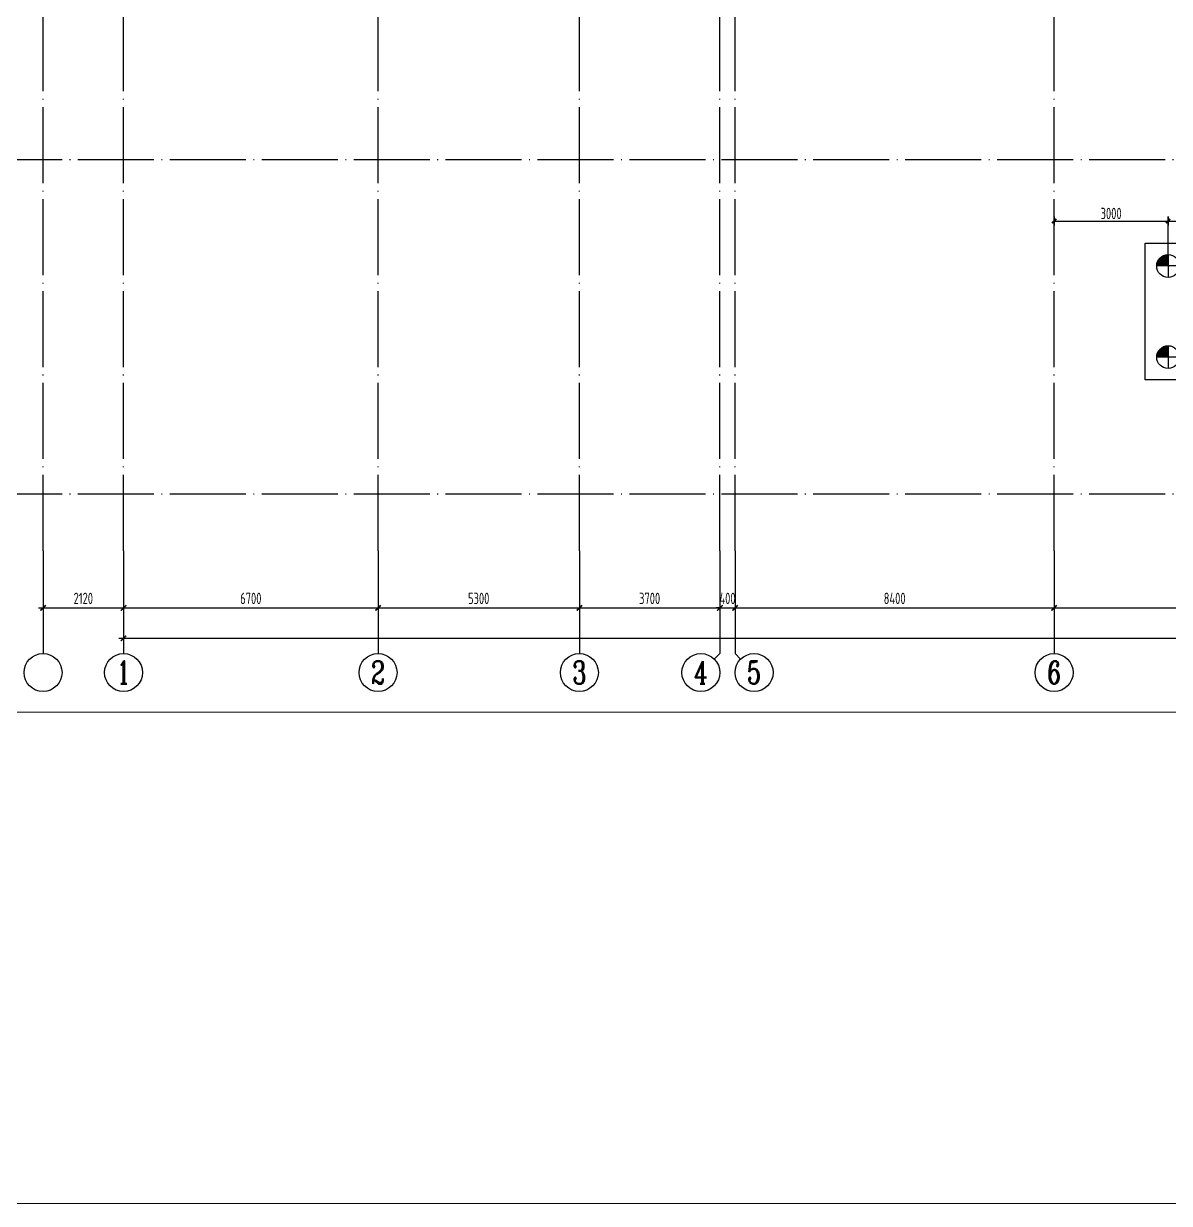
# Model space of a CAD drawing. Extents: x 2430613 to 2739493, y -1540945 to -971137.
# Drawn here: x 2463492 to 2493659, y -1109625 to -1078573 of the extents above; entities that cross this region are included whole.
import ezdxf
from ezdxf.enums import TextEntityAlignment as Align

# ---------------------------------------------------------------- set-up
doc = ezdxf.new("R2010")
doc.units = 0
doc.header["$LTSCALE"] = 1000
doc.header["$MEASUREMENT"] = 0
doc.header["$PDMODE"] = 3
doc.header["$PDSIZE"] = 50
doc.linetypes.add('CONTINOUS', pattern=[0])
doc.linetypes.add('DOTE', pattern=[2.42, 2, -0.2, 0.02, -0.2])
doc.layers.get('0').update_dxf_attribs({"linetype": 'CONTINUOUS'})
doc.layers.get('DEFPOINTS').update_dxf_attribs({"linetype": 'CONTINUOUS'})
doc.layers.add('0S-草图', color=9, linetype='CONTINUOUS', lineweight=20, plot=False)
doc.layers.add('0S-轴线编号', color=6, linetype='CONTINOUS', lineweight=18)
for name, color, linetype in [('600直径桩', 4, 'CONTINUOUS'), ('AXIS', 3, 'CONTINUOUS'), ('DIM', 185, 'CONTINUOUS'), ('DOTE', 1, 'DOTE'), ('承台', 2, 'CONTINUOUS')]:
    doc.layers.add(name, color=color, linetype=linetype)
doc.styles.add('TSSD_Axis', font='complex.shx', dxfattribs={"width": 0.7, "bigfont": 'hztxt.shx'})
doc.styles.add('TSSD_Dimension', font='Tssdeng.shx', dxfattribs={"width": 0.7, "bigfont": 'hztxt.shx'})
doc.dimstyles.new('TSSD_100_100$0', dxfattribs={"dimtxt": 300, "dimasz": 0.8, "dimexe": 100, "dimexo": 250, "dimgap": 50, "dimtad": 1, "dimrnd": 1, "dimdsep": 46, "dimtxsty": 'TSSD_Dimension', "dimblk1": 'DIMDOT', "dimblk2": 'DIMDOT', "dimsah": 1, "dimcen": 200, "dimdle": 100, "dimclrt": 7, "dimadec": 0, "dimazin": 0, "dimtfac": 1, "dimtix": 1, "dimtmove": 2, "dimatfit": 3, "dimldrblk": 'DIMDOT', "dimfxl": 1, "dimtolj": 1, "dimarcsym": 0})

# ---------------------------------------------------------------- blocks, each defined once
blk = doc.blocks.new('ts_axno')
at = {"color": 0, "linetype": 'ByBlock', "lineweight": -2}
blk.add_circle((0, 0), 0.5, dxfattribs=at)
at = {"color": 0, "linetype": 'ByBlock', "lineweight": -2, "style": 'TSSD_Axis', "width": 0.7}
blk.add_attdef('A', text='', height=0.6, dxfattribs=at).set_placement((0, 0), align=Align.MIDDLE_CENTER)
blk = doc.blocks.new('_ArchTick')
at = {"color": 0, "linetype": 'ByBlock', "const_width": 0.4}
blk.add_lwpolyline([(-0.71, -0.71), (0.71, 0.71)], dxfattribs=at)
blk = doc.blocks.new('*D1071')
at = {"layer": 'AXIS', "color": 0, "lineweight": -2, "transparency": 16777216}
for p, q in [((2466124, -1092552), (2466124, -1094152)), ((2472824, -1092552), (2472824, -1094152)), ((2466004, -1093952), (2472944, -1093952))]:
    blk.add_line(p, q, dxfattribs=at)
at = {"layer": 'DEFPOINTS', "color": 0, "transparency": 16777216}
for p in [(2466124, -1092452), (2472824, -1092452), (2472824, -1093952)]:
    blk.add_point(p, dxfattribs=at)
at = {"layer": 'AXIS', "color": 0, "lineweight": -2, "transparency": 16777216, "xscale": 100, "yscale": 100, "zscale": 100, "rotation": 180}
blk.add_blockref('_ArchTick', (2466124, -1093952), dxfattribs=at)
at = {"layer": 'AXIS', "color": 0, "lineweight": -2, "transparency": 16777216, "xscale": 100, "yscale": 100, "zscale": 100}
blk.add_blockref('_ArchTick', (2472824, -1093952), dxfattribs=at)
at = {"layer": 'AXIS', "color": 7, "transparency": 16777216, "insert": (2469474, -1093702), "char_height": 300, "attachment_point": 5, "style": 'TSSD_Dimension'}
blk.add_mtext('\\A1;6700', dxfattribs=at)
blk = doc.blocks.new('*D1072')
at = {"layer": 'AXIS', "color": 0, "lineweight": -2, "transparency": 16777216}
for p, q in [((2472824, -1092552), (2472824, -1094152)), ((2478124, -1092552), (2478124, -1094152)), ((2472704, -1093952), (2478244, -1093952))]:
    blk.add_line(p, q, dxfattribs=at)
at = {"layer": 'DEFPOINTS', "color": 0, "transparency": 16777216}
for p in [(2472824, -1092452), (2478124, -1092452), (2478124, -1093952)]:
    blk.add_point(p, dxfattribs=at)
at = {"layer": 'AXIS', "color": 0, "lineweight": -2, "transparency": 16777216, "xscale": 100, "yscale": 100, "zscale": 100, "rotation": 180}
blk.add_blockref('_ArchTick', (2472824, -1093952), dxfattribs=at)
at = {"layer": 'AXIS', "color": 0, "lineweight": -2, "transparency": 16777216, "xscale": 100, "yscale": 100, "zscale": 100}
blk.add_blockref('_ArchTick', (2478124, -1093952), dxfattribs=at)
at = {"layer": 'AXIS', "color": 7, "transparency": 16777216, "insert": (2475474, -1093702), "char_height": 300, "attachment_point": 5, "style": 'TSSD_Dimension'}
blk.add_mtext('\\A1;5300', dxfattribs=at)
blk = doc.blocks.new('*D1073')
at = {"layer": 'AXIS', "color": 0, "lineweight": -2, "transparency": 16777216}
for p, q in [((2478124, -1092552), (2478124, -1094152)), ((2481824, -1092552), (2481824, -1094152)), ((2478004, -1093952), (2481944, -1093952))]:
    blk.add_line(p, q, dxfattribs=at)
at = {"layer": 'DEFPOINTS', "color": 0, "transparency": 16777216}
for p in [(2478124, -1092452), (2481824, -1092452), (2481824, -1093952)]:
    blk.add_point(p, dxfattribs=at)
at = {"layer": 'AXIS', "color": 0, "lineweight": -2, "transparency": 16777216, "xscale": 100, "yscale": 100, "zscale": 100, "rotation": 180}
blk.add_blockref('_ArchTick', (2478124, -1093952), dxfattribs=at)
at = {"layer": 'AXIS', "color": 0, "lineweight": -2, "transparency": 16777216, "xscale": 100, "yscale": 100, "zscale": 100}
blk.add_blockref('_ArchTick', (2481824, -1093952), dxfattribs=at)
at = {"layer": 'AXIS', "color": 7, "transparency": 16777216, "insert": (2479974, -1093702), "char_height": 300, "attachment_point": 5, "style": 'TSSD_Dimension'}
blk.add_mtext('\\A1;3700', dxfattribs=at)
blk = doc.blocks.new('*D1074')
at = {"layer": 'AXIS', "color": 0, "lineweight": -2, "transparency": 16777216}
for p, q in [((2481824, -1092552), (2481824, -1094152)), ((2482224, -1092552), (2482224, -1094152)), ((2481824, -1093952), (2481724, -1093952)), ((2481824, -1093952), (2482224, -1093952)), ((2482224, -1093952), (2482324, -1093952))]:
    blk.add_line(p, q, dxfattribs=at)
at = {"layer": 'DEFPOINTS', "color": 0, "transparency": 16777216}
for p in [(2481824, -1092452), (2482224, -1092452), (2482224, -1093952)]:
    blk.add_point(p, dxfattribs=at)
at = {"layer": 'AXIS', "color": 0, "lineweight": -2, "transparency": 16777216, "xscale": 100, "yscale": 100, "zscale": 100}
blk.add_blockref('_ArchTick', (2481824, -1093952), dxfattribs=at)
at = {"layer": 'AXIS', "color": 0, "lineweight": -2, "transparency": 16777216, "xscale": 100, "yscale": 100, "zscale": 100, "rotation": 180}
blk.add_blockref('_ArchTick', (2482224, -1093952), dxfattribs=at)
at = {"layer": 'AXIS', "color": 7, "transparency": 16777216, "insert": (2482024, -1093702), "char_height": 300, "attachment_point": 5, "style": 'TSSD_Dimension'}
blk.add_mtext('\\A1;400', dxfattribs=at)
blk = doc.blocks.new('*D1075')
at = {"layer": 'AXIS', "color": 0, "lineweight": -2, "transparency": 16777216}
for p, q in [((2482224, -1092552), (2482224, -1094152)), ((2490624, -1092552), (2490624, -1094152)), ((2482104, -1093952), (2490744, -1093952))]:
    blk.add_line(p, q, dxfattribs=at)
at = {"layer": 'DEFPOINTS', "color": 0, "transparency": 16777216}
for p in [(2482224, -1092452), (2490624, -1092452), (2490624, -1093952)]:
    blk.add_point(p, dxfattribs=at)
at = {"layer": 'AXIS', "color": 0, "lineweight": -2, "transparency": 16777216, "xscale": 100, "yscale": 100, "zscale": 100, "rotation": 180}
blk.add_blockref('_ArchTick', (2482224, -1093952), dxfattribs=at)
at = {"layer": 'AXIS', "color": 0, "lineweight": -2, "transparency": 16777216, "xscale": 100, "yscale": 100, "zscale": 100}
blk.add_blockref('_ArchTick', (2490624, -1093952), dxfattribs=at)
at = {"layer": 'AXIS', "color": 7, "transparency": 16777216, "insert": (2486424, -1093702), "char_height": 300, "attachment_point": 5, "style": 'TSSD_Dimension'}
blk.add_mtext('\\A1;8400', dxfattribs=at)
blk = doc.blocks.new('*D1076')
at = {"layer": 'AXIS', "color": 0, "lineweight": -2, "transparency": 16777216}
for p, q in [((2490624, -1092552), (2490624, -1094152)), ((2499024, -1092552), (2499024, -1094152)), ((2490504, -1093952), (2499144, -1093952))]:
    blk.add_line(p, q, dxfattribs=at)
at = {"layer": 'DEFPOINTS', "color": 0, "transparency": 16777216}
for p in [(2490624, -1092452), (2499024, -1092452), (2499024, -1093952)]:
    blk.add_point(p, dxfattribs=at)
at = {"layer": 'AXIS', "color": 0, "lineweight": -2, "transparency": 16777216, "xscale": 100, "yscale": 100, "zscale": 100, "rotation": 180}
blk.add_blockref('_ArchTick', (2490624, -1093952), dxfattribs=at)
at = {"layer": 'AXIS', "color": 0, "lineweight": -2, "transparency": 16777216, "xscale": 100, "yscale": 100, "zscale": 100}
blk.add_blockref('_ArchTick', (2499024, -1093952), dxfattribs=at)
at = {"layer": 'AXIS', "color": 7, "transparency": 16777216, "insert": (2494824, -1093702), "char_height": 300, "attachment_point": 5, "style": 'TSSD_Dimension'}
blk.add_mtext('\\A1;8400', dxfattribs=at)
blk = doc.blocks.new('*D1105')
at = {"layer": 'AXIS', "color": 0, "lineweight": -2, "transparency": 16777216}
for p, q in [((2466124, -1092552), (2466124, -1094952)), ((2569224, -1092552), (2569224, -1094952)), ((2466004, -1094752), (2569344, -1094752))]:
    blk.add_line(p, q, dxfattribs=at)
at = {"layer": 'DEFPOINTS', "color": 0, "transparency": 16777216}
for p in [(2466124, -1092452), (2569224, -1092452), (2569224, -1094752)]:
    blk.add_point(p, dxfattribs=at)
at = {"layer": 'AXIS', "color": 0, "lineweight": -2, "transparency": 16777216, "xscale": 100, "yscale": 100, "zscale": 100, "rotation": 180}
blk.add_blockref('_ArchTick', (2466124, -1094752), dxfattribs=at)
at = {"layer": 'AXIS', "color": 0, "lineweight": -2, "transparency": 16777216, "xscale": 100, "yscale": 100, "zscale": 100}
blk.add_blockref('_ArchTick', (2569224, -1094752), dxfattribs=at)
at = {"layer": 'AXIS', "color": 7, "transparency": 16777216, "insert": (2517674, -1094502), "char_height": 300, "attachment_point": 5, "style": 'TSSD_Dimension'}
blk.add_mtext('\\A1;103100', dxfattribs=at)
blk = doc.blocks.new('*D1106')
at = {"layer": 'AXIS', "color": 0, "lineweight": -2, "transparency": 16777216}
for p, q in [((2464004, -1092552), (2464004, -1094152)), ((2466124, -1092552), (2466124, -1094152)), ((2463884, -1093952), (2466244, -1093952))]:
    blk.add_line(p, q, dxfattribs=at)
at = {"layer": 'DEFPOINTS', "color": 0, "transparency": 16777216}
for p in [(2464004, -1092452), (2466124, -1092452), (2466124, -1093952)]:
    blk.add_point(p, dxfattribs=at)
at = {"layer": 'AXIS', "color": 0, "lineweight": -2, "transparency": 16777216, "xscale": 100, "yscale": 100, "zscale": 100, "rotation": 180}
blk.add_blockref('_ArchTick', (2464004, -1093952), dxfattribs=at)
at = {"layer": 'AXIS', "color": 0, "lineweight": -2, "transparency": 16777216, "xscale": 100, "yscale": 100, "zscale": 100}
blk.add_blockref('_ArchTick', (2466124, -1093952), dxfattribs=at)
at = {"layer": 'AXIS', "color": 7, "transparency": 16777216, "insert": (2465064, -1093702), "char_height": 300, "attachment_point": 5, "style": 'TSSD_Dimension'}
blk.add_mtext('\\A1;2120', dxfattribs=at)
blk = doc.blocks.new('600Z')
at = {"layer": '600直径桩'}
h = blk.add_hatch(color=6, dxfattribs=at)
h.dxf.hatch_style = 1
h.paths.add_polyline_path([(-204995, -2276684, 0.414214), (-205295, -2276984), (-204995, -2276984)])
at = {"layer": '600直径桩', "color": 6}
for p, q in [((-204995, -2276684), (-204995, -2277284)), ((-204695, -2276984), (-205295, -2276984))]:
    blk.add_line(p, q, dxfattribs=at)
blk.add_circle((-204995, -2276984), 300, dxfattribs=at)
blk = doc.blocks.new('DIMDOT')
blk.add_line((0, -150), (0, 150))
at = {"const_width": 60}
blk.add_lwpolyline([(-71, -71), (71, 71)], dxfattribs=at)
blk = doc.blocks.new('*D2913')
at = {"layer": 'DEFPOINTS', "color": 0, "transparency": 16777216}
for p in [(2496024, -1083771), (2493624, -1084952), (2496024, -1084952)]:
    blk.add_point(p, dxfattribs=at)
at = {"layer": 'DIM', "color": 0, "lineweight": -2, "transparency": 16777216}
for p, q in [((2493624, -1084702), (2493624, -1083671)), ((2496024, -1084702), (2496024, -1083671)), ((2493624, -1083771), (2496023, -1083771))]:
    blk.add_line(p, q, dxfattribs=at)
at = {"layer": 'DIM', "color": 0, "lineweight": -2, "transparency": 16777216, "xscale": 0.8, "yscale": 0.8, "zscale": 0.8, "rotation": 180}
blk.add_blockref('DIMDOT', (2493624, -1083771), dxfattribs=at)
at = {"layer": 'DIM', "color": 0, "lineweight": -2, "transparency": 16777216, "xscale": 0.8, "yscale": 0.8, "zscale": 0.8}
blk.add_blockref('DIMDOT', (2496024, -1083771), dxfattribs=at)
at = {"layer": 'DIM', "color": 7, "transparency": 16777216, "insert": (2494824, -1083571), "char_height": 300, "attachment_point": 5, "style": 'TSSD_Dimension'}
blk.add_mtext('\\A1;2400', dxfattribs=at)
blk = doc.blocks.new('*D2914')
at = {"layer": 'DEFPOINTS', "color": 0, "transparency": 16777216}
for p in [(2493624, -1083771), (2490624, -1084952), (2493624, -1084952)]:
    blk.add_point(p, dxfattribs=at)
at = {"layer": 'DIM', "color": 0, "lineweight": -2, "transparency": 16777216}
for p, q in [((2490624, -1084702), (2490624, -1083671)), ((2493624, -1084702), (2493624, -1083671)), ((2490624, -1083771), (2493623, -1083771))]:
    blk.add_line(p, q, dxfattribs=at)
at = {"layer": 'DIM', "color": 0, "lineweight": -2, "transparency": 16777216, "xscale": 0.8, "yscale": 0.8, "zscale": 0.8, "rotation": 180}
blk.add_blockref('DIMDOT', (2490624, -1083771), dxfattribs=at)
at = {"layer": 'DIM', "color": 0, "lineweight": -2, "transparency": 16777216, "xscale": 0.8, "yscale": 0.8, "zscale": 0.8}
blk.add_blockref('DIMDOT', (2493624, -1083771), dxfattribs=at)
at = {"layer": 'DIM', "color": 7, "transparency": 16777216, "insert": (2492124, -1083571), "char_height": 300, "attachment_point": 5, "style": 'TSSD_Dimension'}
blk.add_mtext('\\A1;3000', dxfattribs=at)

msp = doc.modelspace()

# ---------------------------------------------------------------- linework, layer by layer
at = {"layer": '0S-草图'}
for points in [[(2449697.34, -1031698.152), (2586822.34, -1031698.152), (2586822.34, -1096698.152), (2449697.34, -1096698.152)], [(2449697.34, -1096698.152), (2586822.34, -1096698.152), (2586822.34, -1109624.906), (2449697.34, -1109624.906)]]:
    msp.add_lwpolyline(points, close=True, dxfattribs=at)
at = {"layer": 'AXIS'}
for p, q in [((2464003.644, -1092452.126), (2464003.644, -1095152.126)), ((2466123.644, -1092452.126), (2466123.644, -1095152.126)), ((2472823.644, -1092452.126), (2472823.644, -1095152.126)), ((2478123.644, -1092452.126), (2478123.644, -1095152.126)), ((2481823.644, -1092452.126), (2481823.644, -1095152.126)), ((2482223.644, -1092452.126), (2482223.644, -1095152.126)), ((2490623.644, -1092452.126), (2490623.644, -1095152.126)), ((2481823.644, -1095152.126), (2481677.197, -1095298.572)), ((2482223.644, -1095152.126), (2482370.09, -1095298.572))]:
    msp.add_line(p, q, dxfattribs=at)
msp.add_circle((2464003.644, -1095652.126), 500, dxfattribs=at)
at = {"layer": 'DOTE'}
for p, q in [((2464003.644, -1092452.126), (2464003.644, -975252.126)), ((2466123.644, -1092452.126), (2466123.644, -975252.126)), ((2472823.644, -1092452.126), (2472823.644, -975252.126)), ((2478123.644, -1092452.126), (2478123.644, -975252.126)), ((2482223.644, -1092452.126), (2482223.644, -975252.126)), ((2490623.644, -1092452.126), (2490623.644, -975252.126)), ((2481823.644, -1092452.126), (2481823.644, -1052152.126)), ((2462503.644, -1082152.126), (2570723.644, -1082152.126)), ((2462503.644, -1090952.126), (2570723.644, -1090952.126))]:
    msp.add_line(p, q, dxfattribs=at)
at = {"layer": '承台', "color": 2}
msp.add_lwpolyline([(2496623.644, -1087952.126), (2493023.644, -1087952.126), (2493023.644, -1084352.126), (2496623.644, -1084352.126)], close=True, dxfattribs=at)

# ---------------------------------------------------------------- block references
at = {"layer": '600直径桩', "color": 6}
for p in [(2698618.307, 1192031.783), (2698618.307, 1189631.783)]:
    msp.add_blockref('600Z', p, dxfattribs=at)
at = {"layer": 'AXIS'}
ref = msp.add_blockref('ts_axno', (2466123.644, -1095652.126), dxfattribs=dict(at, xscale=1000, yscale=1000, zscale=1000))
ref.add_attrib('1', '1', dxfattribs={"layer": '0S-轴线编号', "height": 600, "style": 'TSSD_Axis', "width": 0.7}).set_placement((2466123.644, -1095652.126), align=Align.MIDDLE_CENTER)
ref = msp.add_blockref('ts_axno', (2472823.644, -1095652.126), dxfattribs=dict(at, xscale=1000, yscale=1000, zscale=1000))
ref.add_attrib('2', '2', dxfattribs={"layer": '0S-轴线编号', "height": 600, "style": 'TSSD_Axis', "width": 0.7}).set_placement((2472823.644, -1095652.126), align=Align.MIDDLE_CENTER)
ref = msp.add_blockref('ts_axno', (2478123.644, -1095652.126), dxfattribs=dict(at, xscale=1000, yscale=1000, zscale=1000))
ref.add_attrib('3', '3', dxfattribs={"layer": '0S-轴线编号', "height": 600, "style": 'TSSD_Axis', "width": 0.7}).set_placement((2478123.644, -1095652.126), align=Align.MIDDLE_CENTER)
ref = msp.add_blockref('ts_axno', (2481323.644, -1095652.126), dxfattribs=dict(at, xscale=1000, yscale=1000, zscale=1000))
ref.add_attrib('4', '4', dxfattribs={"layer": '0S-轴线编号', "height": 600, "style": 'TSSD_Axis', "width": 0.7}).set_placement((2481323.644, -1095652.126), align=Align.MIDDLE_CENTER)
ref = msp.add_blockref('ts_axno', (2482723.644, -1095652.126), dxfattribs=dict(at, xscale=1000, yscale=1000, zscale=1000))
ref.add_attrib('5', '5', dxfattribs={"layer": '0S-轴线编号', "height": 600, "style": 'TSSD_Axis', "width": 0.7}).set_placement((2482723.644, -1095652.126), align=Align.MIDDLE_CENTER)
ref = msp.add_blockref('ts_axno', (2490623.644, -1095652.126), dxfattribs=dict(at, xscale=1000, yscale=1000, zscale=1000))
ref.add_attrib('6', '6', dxfattribs={"layer": '0S-轴线编号', "height": 600, "style": 'TSSD_Axis', "width": 0.7}).set_placement((2490623.644, -1095652.126), align=Align.MIDDLE_CENTER)

# ---------------------------------------------------------------- dimensions: what is measured, and where the dimension line sits
for base, p1, p2, picture, middle in [((2466123.644, -1093952.126), (2464003.644, -1092452.126), (2466123.644, -1092452.126), '*D1106', (2465063.644, -1093702.126)), ((2472823.644, -1093952.126), (2466123.644, -1092452.126), (2472823.644, -1092452.126), '*D1071', (2469473.644, -1093702.126)), ((2569223.644, -1094752.126), (2466123.644, -1092452.126), (2569223.644, -1092452.126), '*D1105', (2517673.644, -1094502.126)), ((2478123.644, -1093952.126), (2472823.644, -1092452.126), (2478123.644, -1092452.126), '*D1072', (2475473.644, -1093702.126)), ((2481823.644, -1093952.126), (2478123.644, -1092452.126), (2481823.644, -1092452.126), '*D1073', (2479973.644, -1093702.126)), ((2482223.644, -1093952.126), (2481823.644, -1092452.126), (2482223.644, -1092452.126), '*D1074', (2482023.644, -1093702.126)), ((2490623.644, -1093952.126), (2482223.644, -1092452.126), (2490623.644, -1092452.126), '*D1075', (2486423.644, -1093702.126)), ((2499023.644, -1093952.126), (2490623.644, -1092452.126), (2499023.644, -1092452.126), '*D1076', (2494823.644, -1093702.126))]:
    dim = msp.add_linear_dim(base=base, p1=p1, p2=p2, angle=180, dimstyle='TSSD_100_100$0', override={"dimasz": 100, "dimexe": 200, "dimexo": 100, "dimgap": 100, "dimdec": 0, "dimrnd": 0, "dimzin": 0, "dimblk": 'ArchTick', "dimsah": 0, "dimcen": 0, "dimdle": 120, "dimadec": 2, "dimtdec": 0, "dimatfit": 0, "dimldrblk": 'ArchTick', "dimtzin": 0}, dxfattribs=at)
    dim.commit()
    dim.dimension.update_dxf_attribs({"geometry": picture, "text_midpoint": middle})
at = {"layer": 'DIM'}
for base, p1, p2, picture, middle in [((2493623.644, -1083770.97), (2490623.644, -1084952.126), (2493623.644, -1084952.126), '*D2914', (2492123.644, -1083570.97)), ((2496023.644, -1083770.97), (2493623.644, -1084952.126), (2496023.644, -1084952.126), '*D2913', (2494823.644, -1083570.97))]:
    dim = msp.add_linear_dim(base=base, p1=p1, p2=p2, dimstyle='TSSD_100_100$0', dxfattribs=at)
    dim.commit()
    dim.dimension.update_dxf_attribs({"geometry": picture, "text_midpoint": middle})

doc.saveas('drawing.dxf')
